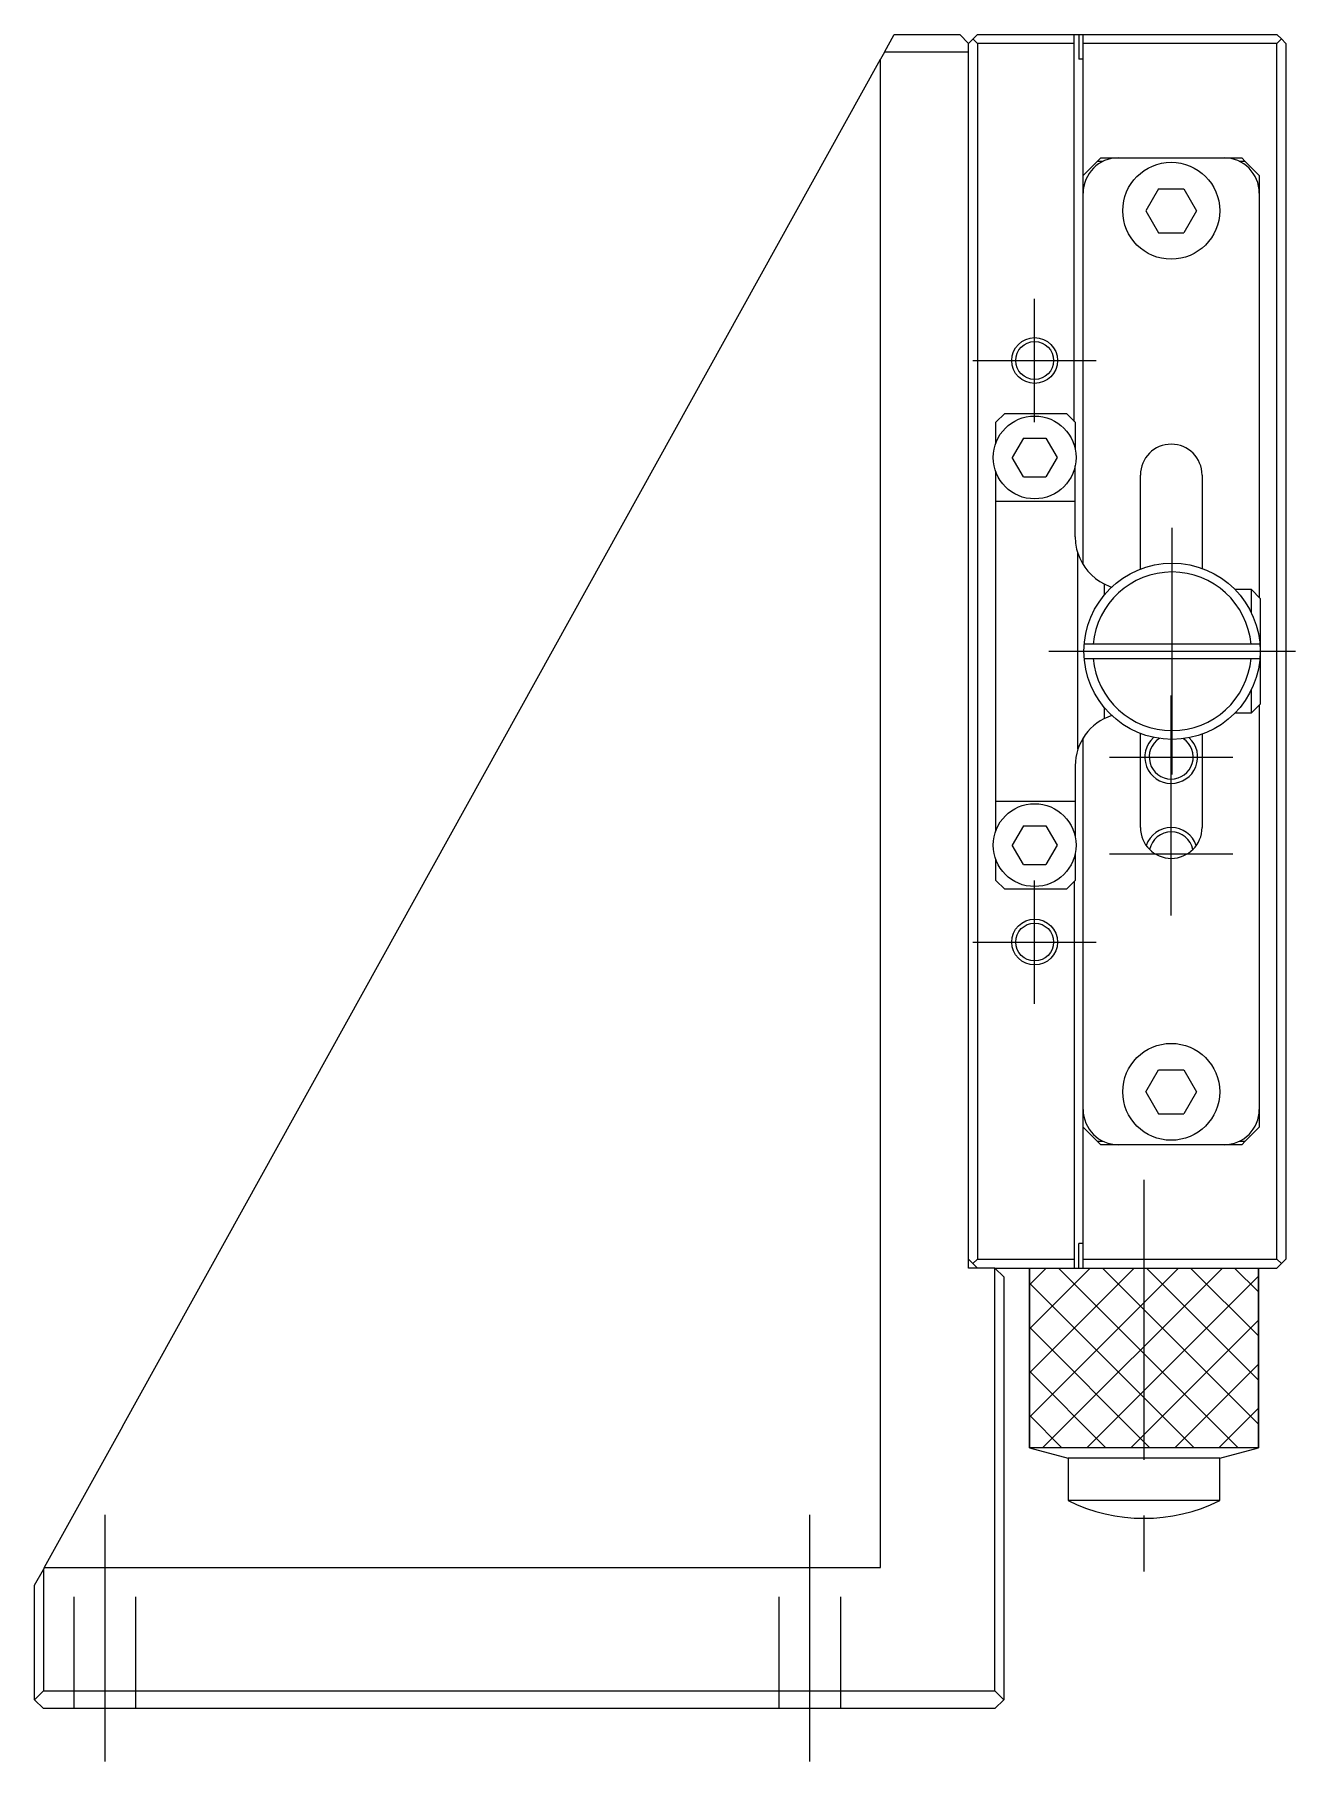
# Model space of a CAD drawing. Extents: x 0 to 393, y -8 to 273.
# Drawn here: x 0 to 71.5, y 90.9 to 188.9 of the extents above; entities that cross this region are included whole.
import ezdxf

# ---------------------------------------------------------------- set-up
doc = ezdxf.new("R2010")
doc.units = 0
doc.header["$LTSCALE"] = 0.5
doc.linetypes.add('CENTER', pattern=[50.8, 31.75, -6.35, 6.35, -6.35])
doc.linetypes.add('DASHED', pattern=[19.05, 12.7, -6.35])
for name, color, linetype in [('MSM_CENTER', 1, 'CENTER'), ('MSM_CONTINUOUS', 7, 'CONTINUOUS'), ('MSM_DASHED', 4, 'DASHED'), ('MSM_NARROW', 5, 'CONTINUOUS')]:
    doc.layers.add(name, color=color, linetype=linetype)

msp = doc.modelspace()

# ---------------------------------------------------------------- linework, layer by layer
at = {"layer": 'MSM_CENTER'}
for p, q in [((56.75, 166.905071), (56.75, 173.905071)), ((53.25, 170.405071), (60.25, 170.405071)), ((64.55, 146.905071), (64.55, 160.905071)), ((57.55, 153.905071), (71.55, 153.905071)), ((64.5, 138.905071), (64.5, 151.405071)), ((61, 147.905071), (68, 147.905071)), ((61, 142.405071), (68, 142.405071)), ((56.75, 133.905071), (56.75, 140.905071)), ((53.25, 137.405071), (60.25, 137.405071)), ((62.95, 123.905071), (62.95, 99.705064)), ((4, 90.905071), (4, 104.905071)), ((44, 90.905071), (44, 104.905071))]:
    msp.add_line(p, q, dxfattribs=at)
at = {"layer": 'MSM_CONTINUOUS'}
for p, q in [((48.224887, 187.905071), (48.779197, 188.905071)), ((48.779197, 188.905071), (52.5, 188.905071)), ((53, 188.405071), (52.5, 188.905071)), ((53, 188.405071), (53.5, 188.905071)), ((53, 118.905071), (53, 188.405071)), ((53.5, 188.405071), (53.25, 188.655071)), ((53.5, 188.905071), (70.5, 188.905071)), ((59, 188.405071), (53.5, 188.405071)), ((53.5, 188.405071), (53.5, 119.405071)), ((59, 166.955071), (59, 188.905071)), ((59.25, 188.905071), (59.25, 187.505071)), ((59.5, 158.825091), (59.5, 188.905071)), ((70.5, 188.405071), (59.5, 188.405071)), ((70.5, 188.905071), (70.75, 188.655071)), ((70.75, 188.655071), (70.5, 188.405071)), ((70.5, 119.405071), (70.5, 188.405071)), ((71, 188.405071), (70.75, 188.655071)), ((71, 188.405071), (71, 119.405071)), ((4.988781, 109.905071), (48, 187.499363)), ((48.224887, 187.905071), (48, 187.499363)), ((48, 101.905071), (48, 187.499363)), ((53, 187.905071), (48.224887, 187.905071)), ((59.5, 187.505071), (59.25, 187.505071)), ((60.3, 181.705071), (59.5, 180.905071)), ((60.3, 181.705071), (60.5, 181.905071)), ((60.62822, 181.705071), (60.3, 181.705071)), ((60.5, 181.905071), (68.5, 181.905071)), ((68.7, 181.705071), (68.37178, 181.705071)), ((68.5, 181.905071), (68.7, 181.705071)), ((69.5, 180.905071), (68.7, 181.705071)), ((69.5, 180.905071), (69.5, 156.955071)), ((63.778312, 180.15507), (63.056624, 178.90507)), ((63.778312, 180.15507), (65.221688, 180.155071)), ((65.221688, 180.155071), (65.943376, 178.905071)), ((63.056624, 178.90507), (63.778312, 177.65507)), ((65.943376, 178.905071), (65.221688, 177.655071)), ((63.778312, 177.65507), (65.221688, 177.655071)), ((54.55, 166.905071), (55.05, 167.405071)), ((54.55, 165.731206), (54.55, 166.905071)), ((55.05, 167.405071), (58.55, 167.405071)), ((58.55, 167.405071), (59.05, 166.905071)), ((59.05, 166.905071), (59.05, 165.387253)), ((56.114915, 166.00507), (55.479829, 164.90507)), ((56.114915, 166.00507), (57.385085, 166.005071)), ((57.385085, 166.005071), (58.020171, 164.905071)), ((56.114915, 163.80507), (55.479829, 164.90507)), ((58.020171, 164.905071), (57.385085, 163.805071)), ((54.55, 143.731206), (54.55, 164.078935)), ((56.114915, 163.80507), (57.385085, 163.805071)), ((59.05, 160.405071), (59.05, 164.422888)), ((62.75, 158.569832), (62.75, 163.905071)), ((66.25, 163.905071), (66.25, 158.607198)), ((59.05, 162.405071), (54.55, 162.405071)), ((59.2, 148.34182), (59.2, 159.468321)), ((60.7, 157.725985), (60.7, 157.09529)), ((69.05, 157.405071), (68.120714, 157.405071)), ((69.05, 156.08452), (69.05, 157.405071)), ((69.05, 157.405071), (69.55, 156.905071)), ((69.55, 156.905071), (69.55, 150.905071)), ((69.533974, 154.305071), (59.566026, 154.305071)), ((59.566026, 153.505071), (69.533974, 153.505071)), ((69.05, 150.405071), (69.05, 151.725621)), ((60.7, 150.714851), (60.7, 150.084156)), ((68.120714, 150.405071), (69.05, 150.405071)), ((69.55, 150.905071), (69.05, 150.405071)), ((69.5, 150.855071), (69.5, 126.905071)), ((59.5, 118.905071), (59.5, 148.985309)), ((62.75, 143.905071), (62.75, 149.240309)), ((66.25, 149.202943), (66.25, 143.905071)), ((59.05, 147.405071), (59.05, 143.387253)), ((54.55, 145.405071), (59.05, 145.405071)), ((56.114915, 144.00507), (55.479829, 142.90507)), ((56.114915, 144.00507), (57.385085, 144.005071)), ((57.385085, 144.005071), (58.020171, 142.905071)), ((56.114915, 141.80507), (55.479829, 142.90507)), ((58.020171, 142.905071), (57.385085, 141.805071)), ((59.05, 142.422888), (59.05, 140.905071)), ((54.55, 140.905071), (54.55, 142.078935)), ((56.114915, 141.80507), (57.385085, 141.805071)), ((55.05, 140.405071), (54.55, 140.905071)), ((58.55, 140.405071), (55.05, 140.405071)), ((59.05, 140.905071), (58.55, 140.405071)), ((59, 140.855071), (59, 118.905071)), ((63.056624, 128.90507), (63.778312, 130.15507)), ((63.778312, 130.15507), (65.221688, 130.155071)), ((65.221688, 130.155071), (65.943376, 128.905071)), ((63.056624, 128.90507), (63.778312, 127.65507)), ((65.943376, 128.905071), (65.221688, 127.655071)), ((63.778312, 127.65507), (65.221688, 127.655071)), ((59.5, 126.905071), (60.3, 126.105071)), ((68.7, 126.105071), (69.5, 126.905071)), ((60.5, 125.905071), (60.3, 126.105071)), ((60.3, 126.105071), (60.62822, 126.105071)), ((68.5, 125.905071), (60.5, 125.905071)), ((68.37178, 126.105071), (68.7, 126.105071)), ((68.7, 126.105071), (68.5, 125.905071)), ((59.25, 118.905071), (59.25, 120.305071)), ((59.5, 120.305071), (59.25, 120.305071)), ((53.5, 118.905071), (53, 119.405071)), ((54.5, 118.905071), (53, 118.905071)), ((53.25, 119.155071), (53.5, 119.405071)), ((53.5, 119.405071), (59, 119.405071)), ((54.5, 94.905071), (54.5, 118.905071)), ((54.5, 118.905071), (55, 118.405071)), ((54.5, 118.905071), (70.5, 118.905071)), ((56.450001, 108.705064), (56.450001, 118.905071)), ((59.5, 119.405071), (70.5, 119.405071)), ((69.449999, 118.905071), (69.449999, 108.705064)), ((70.5, 119.405071), (70.75, 119.155071)), ((70.75, 119.155071), (70.5, 118.905071)), ((70.75, 119.155071), (71, 119.405071)), ((55, 118.405071), (55, 94.405071)), ((4.988781, 109.905071), (0.554309, 101.905071)), ((56.450001, 108.705064), (58.65, 108.115576)), ((69.449999, 108.705064), (56.450001, 108.705064)), ((67.25, 108.115576), (58.65, 108.115576)), ((58.65, 108.115576), (58.65, 105.705065)), ((67.25, 108.115576), (69.449999, 108.705064)), ((67.25, 105.705065), (67.25, 108.115576)), ((67.25, 105.705065), (58.65, 105.705065)), ((0, 100.905071), (0.5, 101.807094)), ((0.554309, 101.905071), (0.5, 101.807094)), ((0.5, 101.807094), (0.5, 94.905071)), ((0.554309, 101.905071), (48, 101.905071)), ((0, 94.405071), (0, 100.905071)), ((0.5, 94.905071), (0, 94.405071)), ((0, 94.405071), (0.5, 93.905071)), ((0.5, 94.905071), (54.5, 94.905071)), ((55, 94.405071), (54.5, 94.905071)), ((54.5, 93.905071), (55, 94.405071)), ((54.5, 93.905071), (0.5, 93.905071))]:
    msp.add_line(p, q, dxfattribs=at)
for centre, radius in [((64.5, 178.905071), 2.75), ((56.75, 170.405071), 1.075), ((56.75, 164.905071), 2.35), ((64.55, 153.905071), 5), ((56.75, 142.905071), 2.35), ((56.75, 137.405071), 1.075), ((64.5, 128.905071), 2.75)]:
    msp.add_circle(centre, radius, dxfattribs=at)
for centre, radius, start, end in [((61.5, 179.905071), 2, 90, 180), ((67.5, 179.905071), 2, 0, 90), ((64.5, 163.905071), 1.75, 0, 180), ((62.05, 160.405071), 3, 180, 198.194872), ((62.050012, 160.405081), 3.000015, 198.194989, 243.256199), ((64.55, 153.905071), 4.5, 5.099689, 174.900311), ((62.05, 160.405071), 3, 243.256316, 252.096002), ((64.55, 153.905071), 4.5, 185.099689, 354.900311), ((62.05, 147.405071), 3, 107.903998, 180.00001985), ((64.5, 147.905071), 1.25, 122.631058, 56.41403716), ((64.5, 143.905071), 1.75, 180, 0), ((64.5, 142.405071), 1.25, 11.536959, 168.463041), ((61.5, 127.905071), 2, 180, 270), ((67.5, 127.905071), 2, 270, 0), ((62.95, 114.450065), 9.745001, 243.816209, 296.183792)]:
    msp.add_arc(centre, radius, start, end, dxfattribs=at)
at = {"layer": 'MSM_DASHED'}
for p, q in [((2.25, 93.905071), (2.25, 101.905071)), ((5.75, 93.905071), (5.75, 101.905071)), ((42.25, 93.905071), (42.25, 101.905071)), ((45.75, 93.905071), (45.75, 101.905071))]:
    msp.add_line(p, q, dxfattribs=at)
at = {"layer": 'MSM_NARROW'}
for p, q in [((56.450001, 118.905071), (56.450001, 108.705064)), ((56.450001, 117.950001), (57.405071, 118.905071)), ((56.450001, 115.450001), (59.905071, 118.905071)), ((56.450001, 112.950001), (62.405071, 118.905071)), ((56.450001, 110.450001), (64.905071, 118.905071)), ((57.205064, 108.705064), (67.405071, 118.905071)), ((58.094929, 118.905071), (68.294936, 108.705064)), ((60.594929, 118.905071), (69.449999, 110.050001)), ((63.094929, 118.905071), (69.449999, 112.550001)), ((65.594929, 118.905071), (69.449999, 115.050001)), ((68.094929, 118.905071), (69.449999, 117.550001)), ((69.449999, 108.705064), (69.449999, 118.905071)), ((56.450001, 118.049999), (65.794936, 108.705064)), ((59.705064, 108.705064), (69.449999, 118.449999)), ((62.205064, 108.705064), (69.449999, 115.949999)), ((56.450001, 115.549999), (63.294936, 108.705064)), ((56.450001, 113.049999), (60.794936, 108.705064)), ((64.705064, 108.705064), (69.449999, 113.449999)), ((67.205064, 108.705064), (69.449999, 110.949999)), ((56.450001, 110.549999), (58.294936, 108.705064)), ((69.449999, 108.705064), (56.450001, 108.705064))]:
    msp.add_line(p, q, dxfattribs=at)
for centre in [(56.75, 170.405071), (56.75, 137.405071)]:
    msp.add_circle(centre, 1.3, dxfattribs=at)
for centre, start, end in [((64.5, 147.905071), 132.111765, 46.933327), ((64.5, 142.405071), 18.629331, 161.37064091)]:
    msp.add_arc(centre, 1.5, start, end, dxfattribs=at)

doc.saveas('drawing.dxf')
